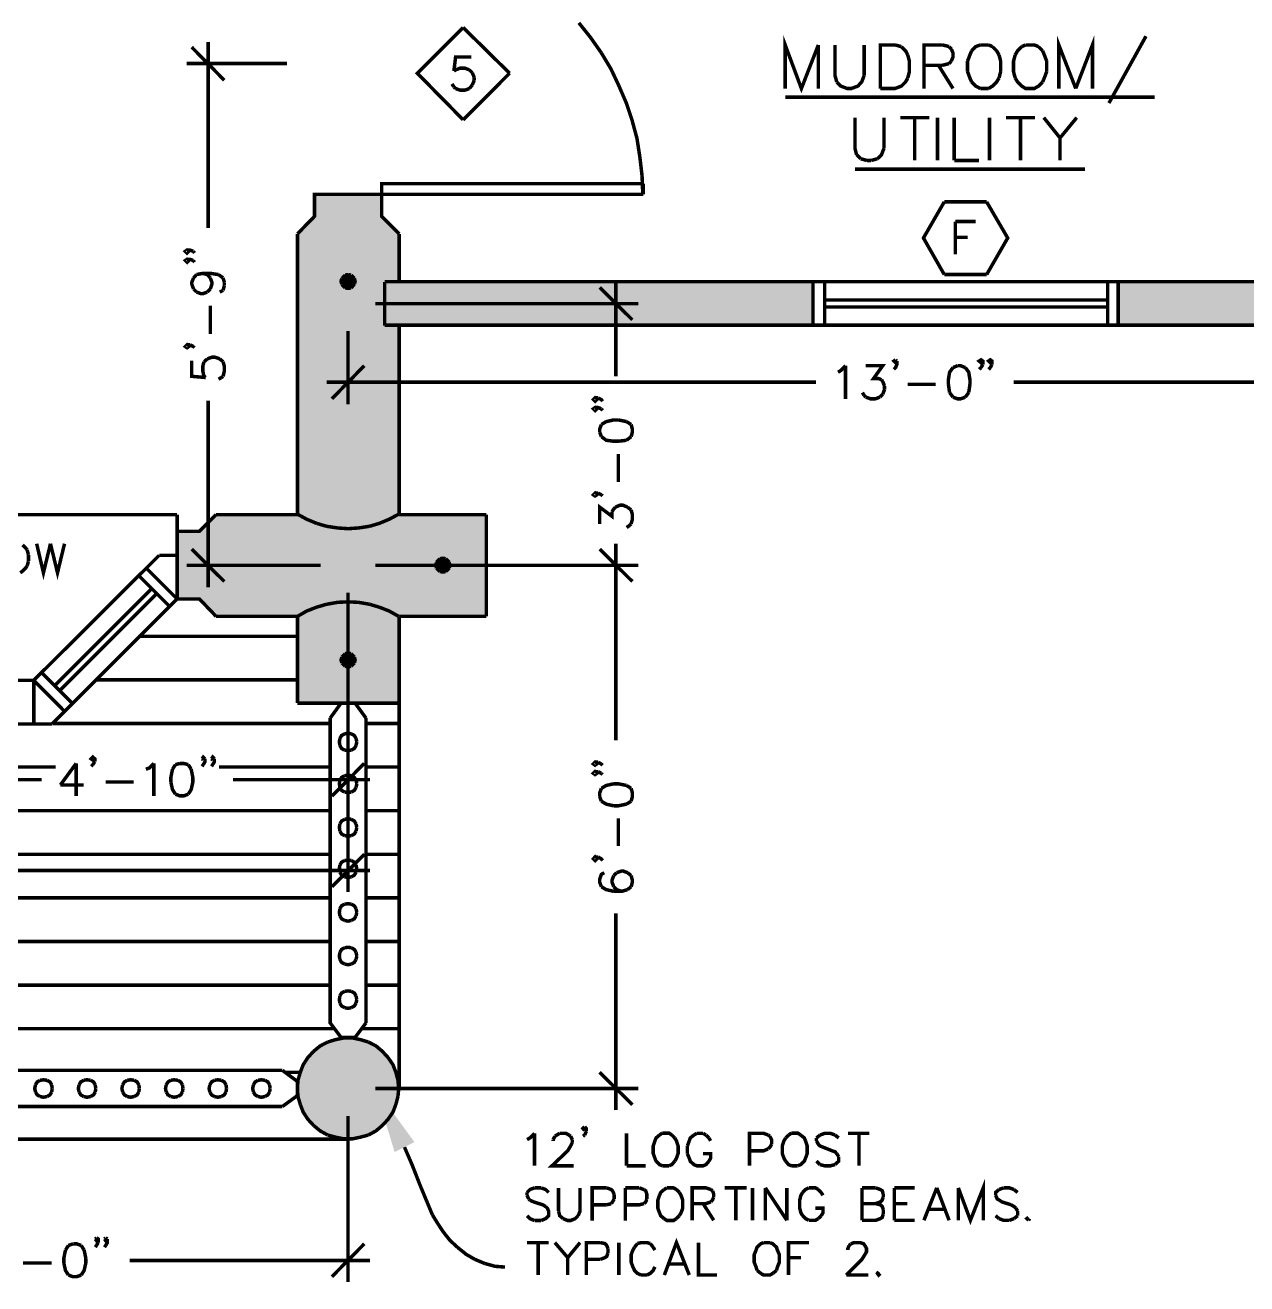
# Model space of a CAD drawing. Header units: millimetres. Extents: x 31 to 857, y 6 to 562.
# Drawn here: x 664 to 753, y 230.1 to 321.8 of the extents above; entities that cross this region are included whole.
import ezdxf

# ---------------------------------------------------------------- set-up
doc = ezdxf.new("R2010")
doc.units = ezdxf.units.MM
doc.layers.add('H', color=7, linetype='Continuous')
doc.layers.add('P', color=7, linetype='Continuous')

msp = doc.modelspace()

# ---------------------------------------------------------------- hatches: boundary and pattern name
at = {"layer": 'H', "linetype": 'Continuous'}
for points in [[(685.077, 307.852), (685.077, 309.457), (689.998, 307.852), (685.077, 307.852)], [(689.998, 307.852), (685.077, 309.457), (689.998, 309.457), (689.998, 307.852)], [(683.86, 306.582), (685.077, 307.852), (691.268, 306.582), (683.86, 306.582)], [(691.268, 306.582), (685.077, 307.852), (689.998, 307.852), (691.268, 306.582)], [(683.86, 303.107), (683.86, 306.582), (691.268, 303.107), (683.86, 303.107)], [(691.268, 303.107), (683.86, 306.582), (691.268, 306.582), (691.268, 303.107)], [(687.105, 302.807), (687.07, 302.895), (687.105, 303.407), (687.105, 302.807)], [(687.07, 302.895), (687.07, 303.283), (687.105, 303.407), (687.07, 302.895)], [(687.158, 302.719), (687.105, 302.807), (687.158, 303.442), (687.158, 302.719)], [(687.105, 302.807), (687.105, 303.407), (687.158, 303.442), (687.105, 302.807)], [(687.246, 302.648), (687.158, 302.719), (687.246, 303.53), (687.246, 302.648)], [(687.158, 302.719), (687.158, 303.442), (687.246, 303.53), (687.158, 302.719)], [(687.317, 302.595), (687.246, 302.648), (687.317, 303.565), (687.317, 302.595)], [(687.246, 302.648), (687.246, 303.53), (687.317, 303.565), (687.246, 302.648)], [(687.458, 302.56), (687.317, 302.595), (687.458, 303.618), (687.458, 302.56)], [(687.317, 302.595), (687.317, 303.565), (687.458, 303.618), (687.317, 302.595)], [(687.458, 302.56), (687.529, 303.618), (687.529, 302.56), (687.458, 302.56)], [(687.458, 302.56), (687.458, 303.618), (687.529, 303.618), (687.458, 302.56)], [(687.529, 302.56), (687.617, 303.618), (687.617, 302.56), (687.529, 302.56)], [(687.529, 302.56), (687.529, 303.618), (687.617, 303.618), (687.529, 302.56)], [(687.617, 302.56), (687.617, 303.618), (687.74, 303.565), (687.617, 302.56)], [(687.617, 302.56), (687.74, 303.565), (687.74, 302.595), (687.617, 302.56)], [(687.74, 302.595), (687.74, 303.565), (687.828, 303.53), (687.74, 302.595)], [(687.74, 302.595), (687.828, 303.53), (687.828, 302.648), (687.74, 302.595)], [(687.828, 302.648), (687.828, 303.53), (687.881, 303.495), (687.828, 302.648)], [(687.828, 302.648), (687.881, 303.495), (687.881, 302.683), (687.828, 302.648)], [(687.881, 302.683), (687.881, 303.495), (687.952, 303.407), (687.881, 302.683)], [(687.881, 302.683), (687.952, 303.407), (687.952, 302.772), (687.881, 302.683)], [(687.952, 302.772), (687.952, 303.407), (688.005, 303.318), (687.952, 302.772)], [(683.86, 299.932), (683.86, 303.107), (690.21, 299.932), (683.86, 299.932)], [(690.21, 299.932), (683.86, 303.107), (690.21, 303.107), (690.21, 299.932)], [(687.07, 302.895), (687.035, 302.983), (687.07, 303.283), (687.07, 302.895)], [(687.035, 302.983), (687.035, 303.195), (687.07, 303.283), (687.035, 302.983)], [(687.952, 302.772), (688.005, 303.318), (688.005, 302.86), (687.952, 302.772)], [(688.005, 302.86), (688.005, 303.318), (688.04, 303.23), (688.005, 302.86)], [(688.005, 302.86), (688.04, 303.23), (688.04, 302.93), (688.005, 302.86)], [(688.04, 302.93), (688.04, 303.23), (688.093, 303.142), (688.04, 302.93)], [(688.04, 302.93), (688.093, 303.142), (688.093, 303.018), (688.04, 302.93)], [(690.21, 299.932), (690.21, 303.107), (721.395, 299.932), (690.21, 299.932)], [(721.395, 299.932), (690.21, 303.107), (721.395, 303.107), (721.395, 299.932)], [(743.62, 299.932), (743.62, 303.107), (766.904, 299.932), (743.62, 299.932)], [(766.904, 299.932), (743.62, 303.107), (766.904, 303.107), (766.904, 299.932)], [(683.86, 286.138), (683.86, 299.932), (691.268, 286.138), (683.86, 286.138)], [(691.268, 286.138), (683.86, 299.932), (691.268, 299.932), (691.268, 286.138)], [(676.698, 284.903), (677.933, 286.138), (697.618, 284.903), (676.698, 284.903)], [(697.618, 284.903), (677.933, 286.138), (697.618, 286.138), (697.618, 284.903)], [(684.706, 285.715), (683.86, 286.138), (690.368, 285.715), (684.706, 285.715)], [(690.368, 285.715), (683.86, 286.138), (691.268, 286.138), (690.368, 285.715)], [(685.588, 285.362), (684.706, 285.715), (689.487, 285.362), (685.588, 285.362)], [(689.487, 285.362), (684.706, 285.715), (690.368, 285.715), (689.487, 285.362)], [(686.558, 285.15), (685.588, 285.362), (688.516, 285.15), (686.558, 285.15)], [(688.516, 285.15), (685.588, 285.362), (689.487, 285.362), (688.516, 285.15)], [(687.529, 285.08), (686.558, 285.15), (688.516, 285.15), (687.529, 285.08)], [(675.093, 280), (675.093, 284.903), (697.618, 280), (675.093, 280)], [(697.618, 280), (675.093, 284.903), (697.618, 284.903), (697.618, 280)], [(693.879, 282.54), (694.902, 282.663), (694.937, 282.54), (693.879, 282.54)], [(693.879, 282.54), (693.932, 282.663), (694.902, 282.663), (693.879, 282.54)], [(693.879, 282.452), (694.937, 282.54), (694.937, 282.452), (693.879, 282.452)], [(693.879, 282.452), (693.879, 282.54), (694.937, 282.54), (693.879, 282.452)], [(693.879, 282.363), (694.937, 282.452), (694.937, 282.363), (693.879, 282.363)], [(693.879, 282.363), (693.879, 282.452), (694.937, 282.452), (693.879, 282.363)], [(693.932, 282.24), (693.879, 282.363), (694.937, 282.363), (693.932, 282.24)], [(693.932, 282.663), (694.866, 282.751), (694.902, 282.663), (693.932, 282.663)], [(693.932, 282.663), (693.967, 282.751), (694.866, 282.751), (693.932, 282.663)], [(693.932, 282.24), (694.937, 282.363), (694.902, 282.24), (693.932, 282.24)], [(693.967, 282.751), (694.778, 282.822), (694.866, 282.751), (693.967, 282.751)], [(693.967, 282.751), (694.055, 282.822), (694.778, 282.822), (693.967, 282.751)], [(694.055, 282.822), (694.725, 282.875), (694.778, 282.822), (694.055, 282.822)], [(694.055, 282.822), (694.143, 282.875), (694.725, 282.875), (694.055, 282.822)], [(694.143, 282.875), (694.602, 282.963), (694.725, 282.875), (694.143, 282.875)], [(694.143, 282.875), (694.231, 282.963), (694.602, 282.963), (694.143, 282.875)], [(693.967, 282.152), (693.932, 282.24), (694.902, 282.24), (693.967, 282.152)], [(693.967, 282.152), (694.902, 282.24), (694.866, 282.152), (693.967, 282.152)], [(694.02, 282.116), (693.967, 282.152), (694.866, 282.152), (694.02, 282.116)], [(694.02, 282.116), (694.866, 282.152), (694.813, 282.116), (694.02, 282.116)], [(694.09, 282.028), (694.02, 282.116), (694.813, 282.116), (694.09, 282.028)], [(694.09, 282.028), (694.813, 282.116), (694.725, 282.028), (694.09, 282.028)], [(694.178, 281.975), (694.09, 282.028), (694.725, 282.028), (694.178, 281.975)], [(694.178, 281.975), (694.725, 282.028), (694.655, 281.975), (694.178, 281.975)], [(694.267, 281.94), (694.178, 281.975), (694.655, 281.975), (694.267, 281.94)], [(694.267, 281.94), (694.655, 281.975), (694.567, 281.94), (694.267, 281.94)], [(677.933, 278.73), (676.698, 280), (697.618, 278.73), (677.933, 278.73)], [(697.618, 278.73), (676.698, 280), (697.618, 280), (697.618, 278.73)], [(684.706, 279.188), (685.588, 279.523), (690.368, 279.188), (684.706, 279.188)], [(685.588, 279.523), (686.558, 279.735), (689.487, 279.523), (685.588, 279.523)], [(690.368, 279.188), (685.588, 279.523), (689.487, 279.523), (690.368, 279.188)], [(686.558, 279.735), (687.529, 279.823), (688.516, 279.735), (686.558, 279.735)], [(689.487, 279.523), (686.558, 279.735), (688.516, 279.735), (689.487, 279.523)], [(683.86, 278.73), (684.706, 279.188), (691.268, 278.73), (683.86, 278.73)], [(683.86, 272.415), (683.86, 278.73), (691.268, 272.415), (683.86, 272.415)], [(691.268, 272.415), (683.86, 278.73), (691.268, 278.73), (691.268, 272.415)], [(691.268, 278.73), (684.706, 279.188), (690.368, 279.188), (691.268, 278.73)], [(687.158, 275.202), (687.105, 275.29), (687.158, 275.925), (687.158, 275.202)], [(687.105, 275.29), (687.105, 275.837), (687.158, 275.925), (687.105, 275.29)], [(687.246, 275.131), (687.158, 275.202), (687.246, 276.013), (687.246, 275.131)], [(687.158, 275.202), (687.158, 275.925), (687.246, 276.013), (687.158, 275.202)], [(687.317, 275.078), (687.246, 275.131), (687.317, 276.049), (687.317, 275.078)], [(687.246, 275.131), (687.246, 276.013), (687.317, 276.049), (687.246, 275.131)], [(687.458, 275.043), (687.317, 275.078), (687.458, 276.102), (687.458, 275.043)], [(687.317, 275.078), (687.317, 276.049), (687.458, 276.102), (687.317, 275.078)], [(687.458, 275.043), (687.529, 276.102), (687.529, 275.043), (687.458, 275.043)], [(687.458, 275.043), (687.458, 276.102), (687.529, 276.102), (687.458, 275.043)], [(687.529, 275.043), (687.617, 276.102), (687.617, 275.043), (687.529, 275.043)], [(687.529, 275.043), (687.529, 276.102), (687.617, 276.102), (687.529, 275.043)], [(687.617, 275.043), (687.617, 276.102), (687.74, 276.049), (687.617, 275.043)], [(687.617, 275.043), (687.74, 276.049), (687.74, 275.078), (687.617, 275.043)], [(687.74, 275.078), (687.74, 276.049), (687.828, 276.013), (687.74, 275.078)], [(687.74, 275.078), (687.828, 276.013), (687.828, 275.131), (687.74, 275.078)], [(687.828, 275.131), (687.828, 276.013), (687.881, 275.978), (687.828, 275.131)], [(687.828, 275.131), (687.881, 275.978), (687.881, 275.167), (687.828, 275.131)], [(687.881, 275.167), (687.881, 275.978), (687.952, 275.89), (687.881, 275.167)], [(687.881, 275.167), (687.952, 275.89), (687.952, 275.255), (687.881, 275.167)], [(687.952, 275.255), (687.952, 275.89), (688.005, 275.802), (687.952, 275.255)], [(687.07, 275.378), (687.035, 275.467), (687.07, 275.766), (687.07, 275.378)], [(687.035, 275.467), (687.035, 275.678), (687.07, 275.766), (687.035, 275.467)], [(687.105, 275.29), (687.07, 275.378), (687.105, 275.837), (687.105, 275.29)], [(687.07, 275.378), (687.07, 275.766), (687.105, 275.837), (687.07, 275.378)], [(687.952, 275.255), (688.005, 275.802), (688.005, 275.343), (687.952, 275.255)], [(688.005, 275.343), (688.005, 275.802), (688.04, 275.713), (688.005, 275.343)], [(688.005, 275.343), (688.04, 275.713), (688.04, 275.414), (688.005, 275.343)], [(688.04, 275.414), (688.04, 275.713), (688.093, 275.625), (688.04, 275.414)], [(688.04, 275.414), (688.093, 275.625), (688.093, 275.502), (688.04, 275.414)], [(685.465, 247.438), (686.135, 247.773), (689.61, 247.438), (685.465, 247.438)], [(686.135, 247.773), (686.823, 247.985), (688.975, 247.773), (686.135, 247.773)], [(689.61, 247.438), (686.135, 247.773), (688.975, 247.773), (689.61, 247.438)], [(686.823, 247.985), (687.37, 248.038), (688.252, 247.985), (686.823, 247.985)], [(688.975, 247.773), (686.823, 247.985), (688.252, 247.985), (688.975, 247.773)], [(687.37, 248.038), (687.529, 248.073), (687.705, 248.038), (687.37, 248.038)], [(688.252, 247.985), (687.37, 248.038), (687.705, 248.038), (688.252, 247.985)], [(684.442, 246.415), (684.918, 246.98), (690.633, 246.415), (684.442, 246.415)], [(684.918, 246.98), (685.465, 247.438), (690.157, 246.98), (684.918, 246.98)], [(690.633, 246.415), (684.918, 246.98), (690.157, 246.98), (690.633, 246.415)], [(690.157, 246.98), (685.465, 247.438), (689.61, 247.438), (690.157, 246.98)], [(683.895, 245.075), (684.107, 245.78), (691.18, 245.075), (683.895, 245.075)], [(684.107, 245.78), (684.442, 246.415), (690.968, 245.78), (684.107, 245.78)], [(691.18, 245.075), (684.107, 245.78), (690.968, 245.78), (691.18, 245.075)], [(690.968, 245.78), (684.442, 246.415), (690.633, 246.415), (690.968, 245.78)], [(683.86, 244.352), (683.895, 245.075), (691.268, 244.352), (683.86, 244.352)], [(691.268, 244.352), (683.895, 245.075), (691.18, 245.075), (691.268, 244.352)], [(683.895, 243.664), (683.86, 244.352), (691.18, 243.664), (683.895, 243.664)], [(691.18, 243.664), (683.86, 244.352), (691.268, 244.352), (691.18, 243.664)], [(690.915, 239.73), (689.522, 244.352), (692.362, 240.453), (690.915, 239.73)], [(684.071, 242.993), (683.895, 243.664), (691.003, 242.993), (684.071, 242.993)], [(691.003, 242.993), (683.895, 243.664), (691.18, 243.664), (691.003, 242.993)], [(684.407, 242.394), (684.071, 242.993), (690.668, 242.394), (684.407, 242.394)], [(690.668, 242.394), (684.071, 242.993), (691.003, 242.993), (690.668, 242.394)], [(684.777, 241.847), (684.407, 242.394), (690.28, 241.847), (684.777, 241.847)], [(690.28, 241.847), (684.407, 242.394), (690.668, 242.394), (690.28, 241.847)], [(685.288, 241.388), (684.777, 241.847), (689.786, 241.388), (685.288, 241.388)], [(689.786, 241.388), (684.777, 241.847), (690.28, 241.847), (689.786, 241.388)], [(685.888, 241.053), (685.288, 241.388), (689.187, 241.053), (685.888, 241.053)], [(689.187, 241.053), (685.288, 241.388), (689.786, 241.388), (689.187, 241.053)], [(686.523, 240.788), (685.888, 241.053), (688.552, 240.788), (686.523, 240.788)], [(688.552, 240.788), (685.888, 241.053), (689.187, 241.053), (688.552, 240.788)], [(687.193, 240.665), (686.523, 240.788), (687.881, 240.665), (687.193, 240.665)], [(687.881, 240.665), (686.523, 240.788), (688.552, 240.788), (687.881, 240.665)]]:
    msp.add_hatch(color=256, dxfattribs=at).paths.add_polyline_path(points)

# ---------------------------------------------------------------- linework, layer by layer
at = {"layer": 'P', "const_width": 0.254}
for points in [[(695.907, 321.61), (692.573, 318.276), (695.907, 314.889)], [(699.294, 318.276), (695.907, 321.61)], [(705.979, 319.758), (705.185, 320.887), (704.338, 321.945)], [(719.367, 317.165), (719.367, 320.34), (720.549, 317.165), (721.783, 320.34)], [(739.299, 317.165), (739.299, 320.34), (740.533, 317.165)], [(740.533, 317.165), (741.751, 320.34), (741.751, 317.165)], [(745.649, 320.975), (742.95, 316.107)], [(678.515, 317.765), (676.134, 320.181)], [(677.333, 320.552), (677.333, 307.005)], [(707.249, 317.377), (706.667, 318.611), (705.979, 319.758)], [(721.783, 320.34), (721.783, 317.165)], [(723, 320.34), (723, 318.1), (723.124, 317.641)], [(725.117, 318.1), (725.117, 320.34)], [(726.299, 317.165), (726.299, 320.34), (727.357, 320.34)], [(727.357, 320.34), (727.833, 320.216)], [(727.833, 320.216), (728.133, 319.917), (728.292, 319.617)], [(729.474, 317.165), (729.474, 320.34), (730.832, 320.34)], [(730.832, 320.34), (731.308, 320.216)], [(731.308, 320.216), (731.467, 320.04)], [(731.467, 320.04), (731.591, 319.758), (731.591, 319.458), (731.467, 319.158)], [(732.949, 319.917), (732.825, 319.617)], [(733.584, 320.34), (733.249, 320.216), (732.949, 319.917)], [(734.183, 320.34), (733.584, 320.34), (733.584, 320.34)], [(734.466, 320.216), (734.183, 320.34)], [(734.942, 319.617), (734.766, 319.917), (734.466, 320.216)], [(736.6, 320.216), (736.3, 319.917), (736.124, 319.617)], [(736.882, 320.34), (736.6, 320.216)], [(737.817, 320.216), (737.517, 320.34), (736.882, 320.34)], [(736.882, 320.34), (736.882, 320.34)], [(738.117, 319.917), (737.817, 320.216)], [(738.24, 319.617), (738.117, 319.917)], [(683.084, 318.982), (675.763, 318.982)], [(696.507, 319.458), (695.36, 319.458), (695.237, 318.435)], [(728.292, 319.617), (728.416, 319.158), (728.416, 318.4), (728.292, 317.923)], [(730.832, 318.858), (729.474, 318.858)], [(730.532, 318.858), (731.591, 317.165)], [(731.308, 318.982), (730.832, 318.858)], [(731.467, 319.158), (731.308, 318.982)], [(732.825, 319.617), (732.649, 319.158)], [(732.649, 319.158), (732.649, 318.4)], [(735.065, 319.158), (734.942, 319.617)], [(735.065, 318.4), (735.065, 319.158)], [(736.124, 319.617), (736, 319.158), (736, 318.4), (736.124, 317.923)], [(738.417, 319.158), (738.24, 319.617)], [(738.417, 318.4), (738.417, 319.158)], [(695.237, 318.435), (695.36, 318.523)], [(695.36, 318.523), (695.695, 318.647), (696.031, 318.647), (696.366, 318.523)], [(695.907, 314.889), (699.294, 318.276)], [(696.366, 318.523), (696.577, 318.311)], [(696.577, 318.311), (696.718, 317.976)], [(696.718, 317.976), (696.718, 317.765)], [(723.124, 317.641), (723.424, 317.341), (723.882, 317.165), (724.182, 317.165), (724.658, 317.341), (724.941, 317.641), (725.117, 318.1)], [(728.292, 317.923), (728.133, 317.641), (727.833, 317.341), (727.357, 317.165), (726.299, 317.165), (726.299, 317.165)], [(732.649, 318.4), (732.825, 317.923)], [(732.825, 317.923), (732.949, 317.641)], [(734.183, 317.165), (734.466, 317.341), (734.766, 317.641), (734.942, 317.923)], [(734.942, 317.923), (735.065, 318.4)], [(736.124, 317.923), (736.3, 317.641), (736.6, 317.341), (736.882, 317.165), (737.517, 317.165), (737.817, 317.341), (738.117, 317.641)], [(738.117, 317.641), (738.24, 317.923)], [(738.24, 317.923), (738.417, 318.4)], [(695.237, 317.288), (695.096, 317.5)], [(695.36, 317.165), (695.237, 317.288)], [(696.366, 317.165), (696.031, 317.041), (695.695, 317.041), (695.36, 317.165)], [(696.577, 317.429), (696.366, 317.165)], [(696.718, 317.765), (696.577, 317.429)], [(708.995, 309.457), (708.942, 310.815), (708.783, 312.173), (708.572, 313.531), (708.219, 314.837), (707.796, 316.107), (707.249, 317.377)], [(732.949, 317.641), (733.249, 317.341), (733.584, 317.165)], [(733.584, 317.165), (734.183, 317.165)], [(719.367, 316.53), (746.284, 316.53)], [(695.907, 314.889), (695.907, 314.889)], [(724.447, 315.048), (724.447, 312.808), (724.57, 312.349)], [(726.563, 312.808), (726.563, 315.048)], [(727.745, 315.048), (729.862, 315.048)], [(728.804, 315.048), (728.804, 311.926)], [(730.462, 311.926), (730.462, 315.048)], [(731.679, 315.048), (731.679, 311.926)], [(734.254, 311.926), (734.254, 315.048)], [(735.453, 315.048), (737.57, 315.048)], [(736.512, 315.048), (736.512, 311.926)], [(738.205, 315.048), (739.387, 313.567), (740.604, 315.048)], [(739.387, 313.567), (739.387, 311.926)], [(726.087, 312.05), (726.387, 312.349), (726.563, 312.808)], [(724.57, 312.349), (724.87, 312.05)], [(724.87, 312.05), (725.329, 311.926)], [(725.329, 311.926), (725.629, 311.926)], [(725.629, 311.926), (726.087, 312.05)], [(731.679, 311.926), (733.496, 311.926)], [(724.447, 311.291), (741.204, 311.291)], [(709.03, 310.233), (689.98, 310.233), (689.98, 309.457), (689.98, 309.457)], [(709.03, 309.457), (709.03, 310.233)], [(691.25, 306.582), (689.98, 307.852), (689.98, 309.457), (685.077, 309.457), (685.077, 307.852), (683.842, 306.582)], [(689.98, 309.457), (709.03, 309.457)], [(730.956, 303.618), (729.439, 306.282), (730.956, 308.91)], [(730.956, 308.91), (734.042, 308.91)], [(730.956, 308.91), (730.956, 308.91)], [(734.042, 308.91), (735.577, 306.282), (734.042, 303.618)], [(731.767, 305.1), (731.767, 307.481)], [(731.767, 307.481), (733.249, 307.481)], [(683.842, 286.138), (683.842, 306.582)], [(691.25, 303.071), (691.25, 306.582)], [(731.767, 306.335), (732.649, 306.335)], [(675.799, 305.4), (675.922, 305.312), (675.799, 305.188), (675.675, 305.312), (675.799, 305.4)], [(675.799, 305.4), (676.01, 305.4), (676.257, 305.312)], [(676.257, 305.312), (676.346, 305.188)], [(675.799, 304.729), (675.922, 304.641), (675.799, 304.518), (675.675, 304.641), (675.799, 304.729)], [(675.799, 304.729), (676.01, 304.729), (676.257, 304.641)], [(676.257, 304.641), (676.346, 304.518)], [(676.275, 302.56), (676.134, 302.948), (676.134, 303.036), (676.275, 303.371)], [(676.275, 303.371), (676.487, 303.618)], [(676.487, 303.618), (676.945, 303.706), (677.492, 303.706), (678.092, 303.618)], [(676.945, 303.706), (677.28, 303.618)], [(677.28, 303.618), (677.492, 303.371)], [(677.492, 303.371), (677.616, 303.036), (677.616, 302.948), (677.492, 302.56)], [(678.092, 303.618), (678.427, 303.371)], [(678.427, 303.371), (678.515, 303.036)], [(687.07, 303.336), (687.017, 303.124), (687.07, 302.913)], [(687.317, 303.583), (687.193, 303.459), (687.07, 303.336)], [(687.529, 303.618), (687.317, 303.583)], [(687.74, 303.583), (687.529, 303.618), (687.529, 303.618)], [(687.987, 303.336), (687.864, 303.459), (687.74, 303.583)], [(687.987, 302.913), (688.04, 303.124), (687.987, 303.336)], [(734.042, 303.618), (730.956, 303.618)], [(676.487, 302.348), (676.275, 302.56)], [(677.28, 302.348), (676.945, 302.225), (676.822, 302.225), (676.487, 302.348)], [(677.492, 302.56), (677.28, 302.348)], [(678.427, 302.472), (678.18, 302.348)], [(678.515, 302.824), (678.427, 302.472)], [(678.515, 303.036), (678.515, 302.824)], [(687.07, 302.913), (687.193, 302.772), (687.317, 302.648)], [(687.317, 302.648), (687.529, 302.613), (687.74, 302.648)], [(687.74, 302.648), (687.864, 302.772), (687.987, 302.913)], [(690.192, 303.107), (766.904, 303.107)], [(690.192, 299.896), (690.192, 303.071)], [(708.237, 300.32), (705.855, 302.683)], [(707.037, 303.124), (707.037, 296.21)], [(721.395, 303.107), (743.62, 303.107)], [(743.62, 299.932), (721.395, 299.932), (721.395, 303.107)], [(721.395, 303.107), (721.395, 303.107)], [(722.242, 303.107), (722.242, 299.932)], [(742.862, 303.107), (742.862, 299.932)], [(743.62, 303.107), (743.62, 299.932)], [(689.522, 301.502), (708.66, 301.502)], [(722.242, 301.766), (742.862, 301.766)], [(677.492, 299.297), (677.492, 301.343)], [(722.242, 301.255), (742.862, 301.255)], [(766.904, 299.932), (690.192, 299.932)], [(691.25, 286.138), (691.25, 299.896)], [(687.529, 299.508), (687.529, 294.181)], [(675.799, 298.503), (675.922, 298.379), (675.799, 298.291), (675.675, 298.379), (675.799, 298.503)], [(675.799, 298.503), (676.01, 298.503)], [(676.01, 298.503), (676.257, 298.379)], [(676.257, 298.379), (676.346, 298.291)], [(676.134, 297.356), (676.134, 296.21), (677.157, 296.122)], [(677.033, 296.21), (676.945, 296.598), (676.945, 296.933), (677.033, 297.268)], [(677.033, 297.268), (677.28, 297.48)], [(677.28, 297.48), (677.616, 297.603), (677.827, 297.603), (678.18, 297.48)], [(678.18, 297.48), (678.427, 297.268)], [(678.427, 297.268), (678.515, 296.933), (678.515, 296.598), (678.427, 296.21)], [(688.71, 296.986), (686.347, 294.569)], [(723.212, 296.51), (723.424, 296.633), (723.759, 296.986)], [(723.759, 296.986), (723.759, 294.569)], [(725.241, 296.986), (726.475, 296.986), (725.805, 296.051), (726.14, 296.051), (726.387, 295.963)], [(727.498, 297.321), (727.41, 297.198), (727.287, 297.321), (727.41, 297.409)], [(727.498, 297.321), (727.498, 297.057), (727.41, 296.845), (727.287, 296.721)], [(727.41, 297.409), (727.498, 297.321)], [(731.591, 296.845), (731.344, 296.51), (731.255, 295.963), (731.255, 295.628)], [(731.926, 296.986), (731.591, 296.845)], [(732.49, 296.845), (732.137, 296.986), (731.926, 296.986), (731.926, 296.986)], [(732.825, 295.628), (732.825, 295.963), (732.737, 296.51), (732.49, 296.845)], [(733.76, 297.321), (733.637, 297.198), (733.496, 297.321), (733.637, 297.409), (733.76, 297.321), (733.76, 297.057)], [(733.637, 296.845), (733.496, 296.721)], [(733.76, 297.057), (733.637, 296.845)], [(734.43, 297.321), (734.307, 297.198), (734.183, 297.321), (734.307, 297.409), (734.43, 297.321), (734.43, 297.057)], [(734.307, 296.845), (734.183, 296.721)], [(734.43, 297.057), (734.307, 296.845)], [(677.157, 296.122), (677.033, 296.21)], [(678.303, 296.122), (678.092, 295.998)], [(678.427, 296.21), (678.303, 296.122)], [(726.387, 295.963), (726.475, 295.839)], [(685.959, 295.787), (721.607, 295.787)], [(725.117, 294.816), (724.994, 295.028)], [(726.475, 295.839), (726.599, 295.504)], [(726.599, 295.24), (726.475, 294.905)], [(726.599, 295.504), (726.599, 295.24)], [(728.292, 295.628), (730.321, 295.628)], [(731.255, 295.628), (731.344, 295.028)], [(731.344, 295.028), (731.591, 294.693)], [(732.49, 294.693), (732.737, 295.028)], [(732.737, 295.028), (732.825, 295.628)], [(771.684, 295.787), (736, 295.787)], [(677.333, 280.846), (677.333, 294.428)], [(705.52, 294.64), (705.644, 294.517), (705.52, 294.393), (705.397, 294.517), (705.52, 294.64)], [(705.52, 294.64), (705.732, 294.64)], [(705.732, 294.64), (705.979, 294.517), (706.067, 294.393)], [(725.241, 294.693), (725.117, 294.816)], [(726.264, 294.693), (725.928, 294.569), (725.593, 294.569), (725.241, 294.693)], [(726.475, 294.905), (726.264, 294.693)], [(731.591, 294.693), (731.926, 294.569), (732.137, 294.569), (732.49, 294.693)], [(705.52, 293.934), (705.644, 293.846), (705.52, 293.723), (705.397, 293.846), (705.52, 293.934)], [(705.52, 293.934), (705.732, 293.934), (705.979, 293.846)], [(705.979, 293.846), (706.067, 293.723)], [(705.979, 292.7), (705.855, 292.365), (705.855, 292.153), (705.855, 292.153)], [(707.214, 293.035), (706.878, 293.035), (706.332, 292.911), (705.979, 292.7)], [(707.813, 292.911), (707.214, 293.035)], [(708.148, 292.7), (707.813, 292.911)], [(708.148, 291.818), (708.237, 292.153), (708.237, 292.365), (708.148, 292.7)], [(705.855, 292.153), (705.979, 291.818)], [(705.979, 291.818), (706.332, 291.553), (706.878, 291.483), (707.214, 291.483)], [(707.214, 291.483), (707.813, 291.553)], [(707.813, 291.553), (708.148, 291.818)], [(707.214, 288.519), (707.214, 290.548)], [(705.52, 287.708), (705.644, 287.584), (705.52, 287.496), (705.397, 287.584), (705.52, 287.708)], [(705.52, 287.708), (705.732, 287.708)], [(705.732, 287.708), (705.979, 287.584)], [(705.855, 285.468), (705.855, 286.685), (706.755, 286.015), (706.755, 286.35)], [(705.979, 287.584), (706.067, 287.496)], [(707.002, 286.685), (707.337, 286.826), (707.549, 286.826), (707.884, 286.685)], [(675.076, 286.138), (638.598, 286.138), (638.598, 283.175)], [(677.915, 286.138), (676.698, 284.921), (675.076, 284.921), (675.076, 280)], [(675.076, 283.175), (675.076, 286.138)], [(677.915, 286.138), (683.842, 286.138)], [(683.842, 286.173), (684.512, 285.803), (685.236, 285.503)], [(689.098, 285.291), (689.804, 285.503), (690.527, 285.803), (691.215, 286.173)], [(691.25, 286.138), (697.6, 286.138)], [(697.6, 278.73), (697.6, 286.138)], [(706.755, 286.35), (706.878, 286.561)], [(706.878, 286.561), (707.002, 286.685)], [(707.884, 286.685), (708.148, 286.473)], [(708.148, 286.473), (708.237, 286.138), (708.237, 285.803), (708.148, 285.468)], [(685.236, 285.503), (685.959, 285.291)], [(685.959, 285.291), (686.77, 285.168), (687.529, 285.115), (688.287, 285.168), (689.098, 285.291)], [(708.025, 285.344), (707.813, 285.203)], [(708.148, 285.468), (708.025, 285.344)], [(664.845, 284.021), (665.339, 281.905), (665.85, 284.021)], [(665.85, 284.021), (666.362, 281.905), (666.873, 284.021)], [(707.037, 284.021), (707.037, 269.716)], [(664.157, 283.563), (664.034, 283.722), (663.822, 283.933)], [(664.245, 283.21), (664.157, 283.563)], [(664.245, 282.751), (664.245, 283.21)], [(673.77, 283.175), (664.633, 274.073), (666.909, 271.78)], [(675.076, 280), (675.076, 283.175), (673.77, 283.175)], [(676.134, 283.633), (678.515, 281.27)], [(705.855, 283.633), (708.237, 281.27)], [(708.237, 281.27), (705.855, 283.633)], [(707.037, 280.846), (707.037, 283.651)], [(663.646, 281.905), (663.822, 282.028), (664.034, 282.24), (664.157, 282.416)], [(664.157, 282.416), (664.245, 282.751)], [(675.076, 280), (672.835, 282.24)], [(685.535, 282.452), (675.763, 282.452)], [(689.522, 282.452), (708.66, 282.452)], [(689.522, 282.452), (708.66, 282.452)], [(693.967, 282.663), (693.914, 282.452), (693.967, 282.24)], [(694.214, 282.928), (694.09, 282.804), (693.967, 282.663)], [(693.967, 282.24), (694.09, 282.116), (694.214, 281.993)], [(694.637, 282.928), (694.425, 282.963), (694.214, 282.928)], [(694.902, 282.663), (694.761, 282.804), (694.637, 282.928)], [(694.637, 281.993), (694.761, 282.116), (694.902, 282.24)], [(694.937, 282.452), (694.902, 282.663)], [(694.902, 282.24), (694.937, 282.452), (694.937, 282.452)], [(674.529, 279.453), (672.289, 281.693)], [(694.214, 281.993), (694.425, 281.958), (694.637, 281.993)], [(673.223, 280.758), (666.15, 273.685)], [(673.594, 280.388), (666.521, 273.315)], [(687.529, 280.458), (687.529, 258.657)], [(687.529, 280.458), (687.529, 265.271)], [(665.974, 270.898), (675.076, 280)], [(675.076, 280), (676.698, 280), (677.915, 278.73)], [(685.959, 279.612), (685.236, 279.4), (684.512, 279.118), (683.842, 278.73)], [(689.098, 279.612), (688.287, 279.753), (687.529, 279.788), (686.77, 279.753), (685.959, 279.612)], [(689.804, 279.4), (689.098, 279.612)], [(691.215, 278.73), (690.527, 279.118), (689.804, 279.4)], [(677.915, 278.73), (683.842, 278.73)], [(683.842, 272.415), (683.842, 278.73)], [(691.25, 272.415), (691.25, 278.73)], [(691.25, 278.73), (697.6, 278.73)], [(691.25, 278.73), (691.25, 244.352)], [(672.377, 277.283), (674.229, 277.283), (678.215, 277.283), (682.149, 277.283), (683.842, 277.283)], [(687.07, 275.766), (687.017, 275.555), (687.07, 275.343)], [(687.317, 276.013), (687.193, 275.89), (687.07, 275.766)], [(687.529, 276.066), (687.317, 276.013)], [(687.74, 276.013), (687.529, 276.066), (687.529, 276.066)], [(687.987, 275.766), (687.864, 275.89), (687.74, 276.013)], [(687.987, 275.343), (688.04, 275.555), (687.987, 275.766)], [(687.07, 275.343), (687.193, 275.22), (687.317, 275.096)], [(687.317, 275.096), (687.529, 275.043), (687.74, 275.096)], [(687.74, 275.096), (687.864, 275.22), (687.987, 275.343)], [(664.633, 274.073), (649.005, 274.073)], [(664.633, 270.898), (664.633, 274.073)], [(667.456, 272.38), (665.215, 274.62)], [(669.202, 274.108), (670.26, 274.108), (674.229, 274.108), (678.215, 274.108)], [(678.215, 274.108), (682.149, 274.108)], [(682.149, 274.108), (683.842, 274.108)], [(683.842, 272.415), (691.25, 272.415)], [(686.223, 271.321), (687.017, 272.415)], [(687.017, 272.415), (688.04, 272.415)], [(688.04, 272.415), (688.834, 271.321)], [(687.017, 248.073), (686.223, 249.132), (686.223, 271.321)], [(688.834, 271.321), (688.834, 249.132), (688.834, 249.132)], [(647.7, 270.898), (665.974, 270.898)], [(666.027, 270.933), (666.274, 270.933)], [(666.274, 270.933), (670.26, 270.933), (674.229, 270.933), (678.215, 270.933), (682.149, 270.933), (683.842, 270.933)], [(683.842, 270.933), (686.135, 270.933), (686.223, 270.933)], [(687.776, 270.175), (687.529, 270.228), (687.264, 270.175)], [(688.834, 270.933), (690.104, 270.933), (691.25, 270.933)], [(686.929, 269.84), (686.894, 269.593), (686.929, 269.328)], [(687.264, 270.175), (687.052, 270.051), (686.929, 269.84)], [(686.929, 269.328), (687.052, 269.117), (687.264, 268.993)], [(688.111, 269.84), (687.987, 270.051), (687.776, 270.175)], [(687.776, 268.993), (687.987, 269.117), (688.111, 269.328)], [(688.164, 269.593), (688.111, 269.84)], [(688.111, 269.328), (688.164, 269.593)], [(688.164, 269.593), (688.164, 269.593)], [(669.078, 268.358), (668.937, 268.27), (668.814, 268.358), (668.937, 268.482), (669.078, 268.358), (669.078, 268.146)], [(676.892, 268.358), (676.981, 268.482), (677.104, 268.358)], [(677.58, 268.358), (677.668, 268.482), (677.792, 268.358)], [(687.264, 268.993), (687.529, 268.958), (687.776, 268.993)], [(662.305, 267.758), (666.238, 267.758)], [(667.72, 268.023), (666.574, 266.453)], [(667.72, 268.023), (667.72, 265.642)], [(668.937, 267.935), (668.814, 267.811)], [(669.078, 268.146), (668.937, 267.935)], [(672.8, 267.6), (673.047, 267.688), (673.382, 268.023)], [(673.382, 268.023), (673.382, 265.642)], [(674.74, 267.6), (674.617, 267), (674.617, 266.665)], [(674.952, 267.935), (674.74, 267.6)], [(675.287, 268.023), (674.952, 267.935)], [(675.887, 267.935), (675.552, 268.023), (675.287, 268.023), (675.287, 268.023)], [(676.099, 267.6), (675.887, 267.935)], [(676.222, 267), (676.099, 267.6)], [(676.981, 268.27), (676.892, 268.358)], [(676.981, 267.935), (676.892, 267.811)], [(677.104, 268.358), (676.981, 268.27)], [(677.104, 268.358), (677.104, 268.146), (676.981, 267.935)], [(677.668, 268.27), (677.58, 268.358)], [(677.668, 267.935), (677.58, 267.811)], [(677.792, 268.358), (677.668, 268.27)], [(677.792, 268.358), (677.792, 268.146), (677.668, 267.935)], [(678.127, 267.758), (678.215, 267.758), (682.149, 267.758), (683.842, 267.758)], [(683.842, 267.758), (686.135, 267.758)], [(686.135, 267.758), (686.223, 267.758)], [(686.347, 265.642), (688.71, 268.023)], [(688.834, 267.758), (690.104, 267.758)], [(690.104, 267.758), (691.25, 267.758)], [(705.52, 268.111), (705.644, 267.988), (705.52, 267.899), (705.397, 267.988), (705.52, 268.111)], [(705.52, 268.111), (705.732, 268.111)], [(705.732, 268.111), (705.979, 267.988)], [(705.979, 267.988), (706.067, 267.899)], [(655.232, 266.841), (665.215, 266.841)], [(669.872, 266.665), (671.901, 266.665)], [(674.617, 266.665), (674.74, 266.118), (674.952, 265.783)], [(675.887, 265.783), (676.099, 266.118), (676.222, 266.665), (676.222, 267)], [(689.134, 266.841), (679.15, 266.841)], [(686.929, 266.788), (686.894, 266.541), (686.929, 266.277)], [(687.264, 267.123), (687.052, 267), (686.929, 266.788)], [(687.776, 267.123), (687.529, 267.176), (687.264, 267.123)], [(688.111, 266.788), (687.987, 267), (687.776, 267.123)], [(688.164, 266.541), (688.111, 266.788)], [(705.52, 267.423), (705.644, 267.3), (705.52, 267.212), (705.397, 267.3), (705.52, 267.423)], [(705.52, 267.423), (705.732, 267.423)], [(705.732, 267.423), (705.979, 267.3)], [(705.979, 267.3), (706.067, 267.212)], [(666.574, 266.453), (668.267, 266.453)], [(674.952, 265.783), (675.287, 265.659), (675.552, 265.659), (675.887, 265.783)], [(686.929, 266.277), (687.052, 266.065), (687.264, 265.942)], [(687.264, 265.942), (687.529, 265.906), (687.776, 265.942)], [(687.776, 265.942), (687.987, 266.065), (688.111, 266.277)], [(688.111, 266.277), (688.164, 266.541)], [(688.164, 266.541), (688.164, 266.541)], [(705.979, 266.206), (705.855, 265.871), (705.855, 265.606), (705.855, 265.606)], [(706.878, 266.541), (706.332, 266.418), (705.979, 266.206)], [(707.813, 266.418), (707.214, 266.541), (706.878, 266.541)], [(708.148, 266.206), (707.813, 266.418)], [(708.148, 265.271), (708.237, 265.606), (708.237, 265.871), (708.148, 266.206)], [(705.855, 265.606), (705.979, 265.271)], [(705.979, 265.271), (706.332, 265.06), (706.878, 264.936)], [(706.878, 264.936), (707.214, 264.936), (707.813, 265.06)], [(707.813, 265.06), (708.148, 265.271)], [(602.315, 264.583), (602.774, 264.583), (606.76, 264.583), (610.729, 264.583), (614.662, 264.583), (618.649, 264.583), (622.635, 264.583), (626.604, 264.583), (630.537, 264.583), (634.524, 264.583), (638.51, 264.583), (642.479, 264.583), (646.412, 264.583), (650.399, 264.583), (654.385, 264.583), (658.354, 264.583), (662.287, 264.583), (666.274, 264.583), (670.26, 264.583), (674.229, 264.583), (678.215, 264.583), (682.149, 264.583), (683.842, 264.583)], [(683.842, 264.583), (686.135, 264.583)], [(686.135, 264.583), (686.223, 264.583)], [(687.264, 263.948), (687.052, 263.825), (686.929, 263.613)], [(687.776, 263.948), (687.529, 264.001), (687.264, 263.948)], [(688.111, 263.613), (687.987, 263.825), (687.776, 263.948)], [(688.834, 264.583), (690.104, 264.583), (691.25, 264.583)], [(707.214, 262.008), (707.214, 264.037)], [(686.929, 263.613), (686.894, 263.366), (686.929, 263.102)], [(686.929, 263.102), (687.052, 262.89), (687.264, 262.767)], [(687.776, 262.767), (687.987, 262.89), (688.111, 263.102)], [(688.164, 263.366), (688.111, 263.613)], [(688.111, 263.102), (688.164, 263.366)], [(688.164, 263.366), (688.164, 263.366)], [(687.264, 262.767), (687.529, 262.731), (687.776, 262.767)], [(654.385, 261.408), (658.354, 261.408), (662.287, 261.408), (666.274, 261.408), (670.26, 261.408), (674.229, 261.408), (678.215, 261.408)], [(678.215, 261.408), (682.149, 261.408), (683.842, 261.408)], [(683.842, 261.408), (686.135, 261.408)], [(686.135, 261.408), (686.223, 261.408)], [(686.347, 259.045), (688.71, 261.408)], [(688.834, 261.408), (690.104, 261.408), (691.25, 261.408)], [(705.52, 261.214), (705.644, 261.073), (705.52, 260.95), (705.397, 261.073), (705.52, 261.214)], [(705.52, 261.214), (705.732, 261.214)], [(705.732, 261.214), (705.979, 261.073), (706.067, 260.95)], [(689.134, 260.227), (649.94, 260.227)], [(686.929, 260.615), (686.894, 260.35), (686.929, 260.103)], [(687.264, 260.95), (687.052, 260.826), (686.929, 260.615)], [(687.776, 260.95), (687.529, 260.985), (687.264, 260.95)], [(688.111, 260.615), (687.987, 260.826), (687.776, 260.95)], [(688.164, 260.35), (688.111, 260.615)], [(688.111, 260.103), (688.164, 260.35)], [(688.164, 260.35), (688.164, 260.35)], [(707.884, 260.068), (707.549, 260.191), (707.461, 260.191), (707.09, 260.068)], [(686.929, 260.103), (687.052, 259.891), (687.264, 259.768)], [(687.264, 259.768), (687.529, 259.715), (687.776, 259.768)], [(687.776, 259.768), (687.987, 259.891), (688.111, 260.103)], [(706.191, 260.068), (705.979, 259.944), (705.855, 259.592), (705.855, 259.38), (705.979, 259.045)], [(706.878, 259.856), (706.755, 259.521), (706.755, 259.38), (706.878, 259.045)], [(707.09, 260.068), (706.878, 259.856)], [(708.148, 259.856), (707.884, 260.068)], [(708.148, 259.045), (708.237, 259.38), (708.237, 259.521), (708.148, 259.856)], [(705.979, 259.045), (706.332, 258.833), (706.878, 258.71)], [(706.878, 259.045), (707.09, 258.833)], [(706.878, 258.71), (707.461, 258.71), (707.884, 258.833)], [(707.09, 258.833), (707.461, 258.71)], [(707.884, 258.833), (708.148, 259.045)], [(662.287, 258.233), (666.274, 258.233)], [(666.274, 258.233), (670.26, 258.233), (674.229, 258.233), (678.215, 258.233)], [(678.215, 258.233), (682.149, 258.233)], [(682.149, 258.233), (686.135, 258.233)], [(686.135, 258.233), (686.206, 258.233)], [(686.929, 257.44), (686.894, 257.175), (686.929, 256.928)], [(687.264, 257.775), (687.052, 257.651), (686.929, 257.44)], [(687.776, 257.775), (687.529, 257.81), (687.264, 257.775)], [(688.111, 257.44), (687.987, 257.651), (687.776, 257.775)], [(688.164, 257.175), (688.111, 257.44)], [(688.834, 258.233), (690.104, 258.233), (691.25, 258.233)], [(686.929, 256.928), (687.052, 256.716), (687.264, 256.593)], [(687.264, 256.593), (687.529, 256.54), (687.776, 256.593)], [(687.776, 256.593), (687.987, 256.716), (688.111, 256.928)], [(688.111, 256.928), (688.164, 257.175)], [(688.164, 257.175), (688.164, 257.175)], [(707.037, 242.799), (707.037, 257.104)], [(614.68, 255.058), (618.649, 255.058), (622.635, 255.058), (626.604, 255.058), (630.555, 255.058), (634.524, 255.058), (638.51, 255.058), (642.479, 255.058), (646.43, 255.058), (650.399, 255.058), (654.385, 255.058), (658.354, 255.058), (662.305, 255.058), (666.274, 255.058), (670.26, 255.058), (674.229, 255.058), (678.215, 255.058), (682.149, 255.058), (686.135, 255.058)], [(686.135, 255.058), (686.223, 255.058)], [(688.834, 255.058), (690.104, 255.058)], [(690.104, 255.058), (691.25, 255.058)], [(686.929, 254.265), (686.894, 254), (686.929, 253.753)], [(687.264, 254.6), (687.052, 254.476), (686.929, 254.265)], [(686.929, 253.753), (687.052, 253.541), (687.264, 253.418)], [(687.776, 254.6), (687.529, 254.635), (687.264, 254.6)], [(688.111, 254.265), (687.987, 254.476), (687.776, 254.6)], [(687.776, 253.418), (687.987, 253.541), (688.111, 253.753)], [(688.164, 254), (688.111, 254.265)], [(688.111, 253.753), (688.164, 254)], [(688.164, 254), (688.164, 254)], [(687.264, 253.418), (687.529, 253.365), (687.776, 253.418)], [(654.385, 251.883), (658.354, 251.883), (662.305, 251.883), (666.274, 251.883)], [(666.274, 251.883), (670.26, 251.883)], [(670.26, 251.883), (674.229, 251.883), (678.215, 251.883), (682.149, 251.883)], [(682.149, 251.883), (686.135, 251.883)], [(686.135, 251.883), (686.223, 251.883)], [(686.929, 251.09), (686.894, 250.825), (686.929, 250.578)], [(687.264, 251.425), (687.052, 251.301), (686.929, 251.09)], [(687.776, 251.425), (687.529, 251.46), (687.264, 251.425)], [(688.111, 251.09), (687.987, 251.301), (687.776, 251.425)], [(688.164, 250.825), (688.111, 251.09)], [(688.834, 251.883), (690.104, 251.883)], [(690.104, 251.883), (691.25, 251.883)], [(686.929, 250.578), (687.052, 250.366), (687.264, 250.243)], [(687.264, 250.243), (687.529, 250.19), (687.776, 250.243)], [(687.776, 250.243), (687.987, 250.366), (688.111, 250.578)], [(688.111, 250.578), (688.164, 250.825)], [(688.164, 250.825), (688.164, 250.825)], [(654.385, 248.708), (658.354, 248.708), (662.305, 248.708), (666.274, 248.708)], [(666.274, 248.708), (670.26, 248.708), (674.229, 248.708), (678.215, 248.708), (682.149, 248.708), (686.135, 248.708), (686.558, 248.708)], [(688.834, 249.132), (688.04, 248.073)], [(688.499, 248.708), (690.104, 248.708)], [(690.104, 248.708), (691.25, 248.708)], [(686.047, 247.738), (685.5, 247.456), (685.024, 247.068)], [(687.229, 248.038), (686.629, 247.915), (686.047, 247.738)], [(688.04, 248.073), (687.017, 248.073)], [(687.828, 248.038), (687.229, 248.038)], [(689.01, 247.738), (688.411, 247.915), (687.828, 248.038)], [(691.003, 245.551), (690.792, 246.098), (690.439, 246.609), (690.016, 247.068), (689.557, 247.456), (689.01, 247.738)], [(685.024, 247.068), (684.601, 246.609), (684.265, 246.098), (684.054, 245.551)], [(647.859, 245.674), (682.748, 245.674), (682.748, 245.674)], [(682.748, 245.674), (683.842, 244.863), (683.842, 243.84), (682.748, 243.046)], [(682.907, 245.533), (684.018, 245.533)], [(684.054, 245.551), (683.877, 244.951), (683.842, 244.352), (683.877, 243.769), (684.054, 243.17)], [(691.162, 244.951), (691.003, 245.551)], [(691.039, 245.533), (691.25, 245.533)], [(705.855, 245.533), (708.237, 243.17)], [(664.757, 244.616), (664.704, 244.352), (664.757, 244.105)], [(665.092, 244.951), (664.88, 244.828), (664.757, 244.616)], [(665.603, 244.951), (665.339, 244.987), (665.092, 244.951)], [(665.939, 244.616), (665.815, 244.828), (665.603, 244.951)], [(665.974, 244.352), (665.939, 244.616)], [(667.932, 244.616), (667.879, 244.352), (667.932, 244.105)], [(668.267, 244.951), (668.055, 244.828), (667.932, 244.616)], [(668.778, 244.951), (668.514, 244.987), (668.267, 244.951)], [(669.114, 244.616), (668.99, 244.828), (668.778, 244.951)], [(669.149, 244.352), (669.114, 244.616)], [(671.107, 244.616), (671.054, 244.352), (671.107, 244.105)], [(671.442, 244.951), (671.23, 244.828), (671.107, 244.616)], [(671.953, 244.951), (671.689, 244.987), (671.442, 244.951)], [(672.289, 244.616), (672.165, 244.828), (671.953, 244.951)], [(672.324, 244.352), (672.289, 244.616)], [(674.282, 244.616), (674.229, 244.352), (674.282, 244.105)], [(674.617, 244.951), (674.405, 244.828), (674.282, 244.616)], [(675.128, 244.951), (674.864, 244.987), (674.617, 244.951)], [(675.464, 244.616), (675.34, 244.828), (675.128, 244.951)], [(675.499, 244.352), (675.464, 244.616)], [(677.457, 244.616), (677.404, 244.352), (677.457, 244.105)], [(677.792, 244.951), (677.58, 244.828), (677.457, 244.616)], [(678.303, 244.951), (678.039, 244.987), (677.792, 244.951)], [(678.639, 244.616), (678.515, 244.828), (678.303, 244.951)], [(678.674, 244.352), (678.639, 244.616)], [(680.632, 244.616), (680.579, 244.352), (680.632, 244.105)], [(680.967, 244.951), (680.755, 244.828), (680.632, 244.616)], [(681.478, 244.951), (681.214, 244.987), (680.967, 244.951)], [(681.814, 244.616), (681.69, 244.828), (681.478, 244.951)], [(681.849, 244.352), (681.814, 244.616)], [(691.215, 244.352), (691.162, 244.951)], [(664.757, 244.105), (664.88, 243.893), (665.092, 243.769)], [(665.092, 243.769), (665.339, 243.717), (665.603, 243.769)], [(665.603, 243.769), (665.815, 243.893), (665.939, 244.105)], [(665.939, 244.105), (665.974, 244.352)], [(665.974, 244.352), (665.974, 244.352)], [(667.932, 244.105), (668.055, 243.893), (668.267, 243.769)], [(668.267, 243.769), (668.514, 243.717), (668.778, 243.769)], [(668.778, 243.769), (668.99, 243.893), (669.114, 244.105)], [(669.114, 244.105), (669.149, 244.352)], [(669.149, 244.352), (669.149, 244.352)], [(671.107, 244.105), (671.23, 243.893), (671.442, 243.769)], [(671.442, 243.769), (671.689, 243.717), (671.953, 243.769)], [(671.953, 243.769), (672.165, 243.893), (672.289, 244.105)], [(672.289, 244.105), (672.324, 244.352)], [(672.324, 244.352), (672.324, 244.352)], [(674.282, 244.105), (674.405, 243.893), (674.617, 243.769)], [(674.617, 243.769), (674.864, 243.717), (675.128, 243.769)], [(675.128, 243.769), (675.34, 243.893), (675.464, 244.105)], [(675.464, 244.105), (675.499, 244.352)], [(675.499, 244.352), (675.499, 244.352)], [(677.457, 244.105), (677.58, 243.893), (677.792, 243.769)], [(677.792, 243.769), (678.039, 243.717), (678.303, 243.769)], [(678.303, 243.769), (678.515, 243.893), (678.639, 244.105)], [(678.639, 244.105), (678.674, 244.352)], [(678.674, 244.352), (678.674, 244.352)], [(680.632, 244.105), (680.755, 243.893), (680.967, 243.769)], [(680.967, 243.769), (681.214, 243.717), (681.478, 243.769)], [(681.478, 243.769), (681.69, 243.893), (681.814, 244.105)], [(681.814, 244.105), (681.849, 244.352)], [(681.849, 244.352), (681.849, 244.352)], [(689.522, 244.352), (708.66, 244.352)], [(691.003, 243.17), (691.162, 243.769)], [(691.162, 243.769), (691.215, 244.352)], [(691.215, 244.352), (691.215, 244.352)], [(682.748, 243.046), (647.859, 243.046)], [(684.054, 243.17), (684.265, 242.623), (684.601, 242.111), (685.024, 241.653)], [(689.01, 240.965), (689.557, 241.265), (690.016, 241.653), (690.439, 242.111), (690.792, 242.623), (691.003, 243.17)], [(687.529, 242.358), (687.529, 230.258)], [(685.024, 241.653), (685.5, 241.265), (686.047, 240.965)], [(686.047, 240.965), (686.629, 240.806), (687.229, 240.683), (687.828, 240.683), (688.411, 240.806), (689.01, 240.965)], [(700.564, 240.63), (700.775, 240.753), (701.111, 241.088)], [(701.111, 241.088), (701.111, 238.725)], [(702.592, 240.877), (702.733, 240.965), (702.945, 241.088)], [(702.945, 241.088), (703.404, 241.088), (703.615, 240.965)], [(703.615, 240.965), (703.739, 240.877)], [(704.762, 241.3), (704.638, 241.441), (704.762, 241.565)], [(704.762, 240.965), (704.638, 240.877)], [(704.762, 241.565), (704.885, 241.441), (704.885, 241.229)], [(704.885, 241.441), (704.762, 241.3)], [(704.885, 241.229), (704.762, 240.965)], [(707.813, 241.088), (707.813, 238.725)], [(710.212, 240.965), (709.965, 240.753), (709.877, 240.542)], [(710.424, 241.106), (710.212, 240.965)], [(711.112, 240.965), (710.9, 241.106), (710.424, 241.106), (710.424, 241.106)], [(711.323, 240.753), (711.112, 240.965)], [(712.717, 240.965), (712.452, 240.753), (712.382, 240.542)], [(712.929, 241.088), (712.717, 240.965)], [(713.387, 241.088), (712.929, 241.088)], [(713.599, 240.965), (713.387, 241.088)], [(713.811, 240.753), (713.599, 240.965)], [(716.774, 238.725), (716.774, 241.088), (717.797, 241.088), (718.132, 240.965)], [(718.132, 240.965), (718.256, 240.877)], [(719.614, 240.965), (719.402, 240.753)], [(719.825, 241.106), (719.614, 240.965)], [(720.496, 240.965), (720.284, 241.106), (719.825, 241.106), (719.825, 241.106)], [(720.848, 240.542), (720.76, 240.753), (720.496, 240.965)], [(721.907, 240.965), (721.642, 240.753)], [(723, 240.965), (722.665, 241.088), (722.242, 241.088), (721.907, 240.965)], [(723.265, 240.753), (723, 240.965)], [(723.935, 241.088), (725.505, 241.088)], [(724.747, 241.088), (724.747, 238.725)], [(687.529, 240.665), (442.507, 240.665)], [(691.638, 240.083), (692.221, 238.725)], [(703.739, 240.171), (703.527, 239.818), (702.381, 238.725), (703.95, 238.725)], [(702.469, 240.63), (702.592, 240.877)], [(702.469, 240.542), (702.469, 240.63)], [(703.739, 240.877), (703.862, 240.63)], [(703.862, 240.418), (703.739, 240.171)], [(703.862, 240.63), (703.862, 240.418)], [(709.877, 240.542), (709.754, 240.171), (709.754, 239.624), (709.877, 239.272)], [(711.323, 239.06), (711.447, 239.272), (711.57, 239.624), (711.57, 240.171), (711.447, 240.542), (711.323, 240.753)], [(712.382, 240.542), (712.241, 240.171)], [(712.241, 240.171), (712.241, 239.607)], [(713.934, 240.542), (713.811, 240.753)], [(718.379, 240.295), (718.256, 240.083), (718.132, 239.959)], [(718.256, 240.877), (718.379, 240.63), (718.379, 240.295)], [(719.402, 240.753), (719.279, 240.542), (719.155, 240.171), (719.155, 239.624), (719.279, 239.272), (719.402, 239.06)], [(720.848, 239.272), (720.972, 239.624), (720.972, 240.171), (720.848, 240.542)], [(721.642, 240.753), (721.642, 240.542)], [(721.642, 240.542), (721.783, 240.295), (721.907, 240.171), (722.118, 240.083)], [(722.118, 240.083), (722.789, 239.818)], [(709.877, 239.272), (709.965, 239.06), (710.212, 238.813), (710.424, 238.725)], [(712.241, 239.607), (712.382, 239.272)], [(712.382, 239.272), (712.452, 239.06), (712.717, 238.813), (712.929, 238.725), (713.387, 238.725), (713.599, 238.813), (713.811, 239.06)], [(713.811, 239.06), (713.934, 239.272), (713.934, 239.607), (713.387, 239.607)], [(718.132, 239.959), (717.797, 239.818), (716.774, 239.818)], [(720.284, 238.725), (720.496, 238.813), (720.76, 239.06), (720.848, 239.272)], [(722.789, 239.818), (723, 239.748), (723.124, 239.607)], [(723.265, 239.395), (723.265, 239.06), (723, 238.813)], [(723.124, 239.607), (723.265, 239.395)], [(692.221, 238.725), (692.785, 237.278), (693.367, 235.885), (693.667, 235.162)], [(707.813, 238.725), (709.207, 238.725)], [(710.424, 238.725), (710.9, 238.725)], [(710.9, 238.725), (711.112, 238.813), (711.323, 239.06)], [(719.402, 239.06), (719.614, 238.813), (719.825, 238.725)], [(719.825, 238.725), (720.284, 238.725)], [(721.907, 238.813), (721.642, 239.06)], [(723, 238.813), (722.665, 238.725), (722.242, 238.725), (721.907, 238.813)], [(731.979, 237.12), (732.861, 234.756), (733.795, 237.12), (733.795, 234.756)], [(701.111, 237.12), (700.775, 236.996), (700.564, 236.784)], [(700.564, 236.784), (700.564, 236.573)], [(700.564, 236.573), (700.687, 236.308)], [(701.587, 237.12), (701.111, 237.12)], [(702.134, 236.784), (701.922, 236.996), (701.587, 237.12)], [(702.857, 237.12), (702.857, 235.426)], [(704.286, 235.091), (704.427, 235.426), (704.427, 237.12)], [(705.309, 234.738), (705.309, 237.12), (706.367, 237.12)], [(706.367, 237.12), (706.702, 236.996), (706.79, 236.908), (706.914, 236.643)], [(706.914, 236.643), (706.914, 236.308)], [(707.725, 234.738), (707.725, 237.12)], [(707.725, 237.12), (708.731, 237.12)], [(708.731, 237.12), (709.083, 236.996)], [(709.083, 236.996), (709.207, 236.908), (709.295, 236.643), (709.295, 236.308)], [(710.212, 236.573), (710.089, 236.22), (710.089, 235.638), (710.212, 235.303)], [(710.547, 236.996), (710.3, 236.784), (710.212, 236.573)], [(710.759, 237.12), (710.547, 236.996)], [(711.447, 236.996), (711.235, 237.12), (710.759, 237.12), (710.759, 237.12)], [(711.659, 236.784), (711.447, 236.996)], [(711.659, 235.091), (711.782, 235.303), (711.906, 235.638), (711.906, 236.22), (711.782, 236.573), (711.659, 236.784)], [(712.593, 234.756), (712.593, 237.12), (713.599, 237.12), (713.952, 236.996)], [(713.952, 236.996), (714.075, 236.908)], [(714.163, 236.449), (714.075, 236.238), (713.952, 236.097)], [(714.075, 236.908), (714.163, 236.661), (714.163, 236.449)], [(714.957, 237.12), (716.562, 237.12)], [(715.768, 237.12), (715.768, 234.756)], [(716.986, 234.756), (716.986, 237.12)], [(717.92, 234.756), (717.92, 237.12)], [(717.92, 237.12), (719.49, 234.756)], [(719.49, 234.756), (719.49, 237.12)], [(720.637, 236.784), (720.513, 236.573), (720.425, 236.238), (720.425, 235.638), (720.513, 235.303), (720.637, 235.091)], [(721.095, 237.12), (720.848, 236.996), (720.637, 236.784)], [(721.783, 236.996), (721.572, 237.12), (721.095, 237.12)], [(721.995, 236.784), (721.783, 236.996)], [(722.118, 236.573), (721.995, 236.784)], [(724.958, 234.756), (724.958, 237.12)], [(724.958, 237.12), (725.964, 237.12)], [(726.511, 236.449), (726.44, 236.238), (726.299, 236.097), (725.964, 235.973), (724.958, 235.973)], [(725.964, 237.12), (726.299, 236.996), (726.44, 236.908), (726.511, 236.661)], [(726.511, 236.661), (726.511, 236.449)], [(727.322, 234.756), (727.322, 237.12)], [(727.322, 237.12), (728.804, 237.12)], [(729.474, 234.756), (730.409, 237.12)], [(730.409, 237.12), (731.308, 234.756)], [(731.979, 234.756), (731.979, 237.12)], [(734.942, 236.996), (734.695, 236.784), (734.695, 236.573)], [(734.695, 236.573), (734.818, 236.308), (734.942, 236.238), (735.154, 236.097), (735.824, 235.885)], [(735.277, 237.12), (734.942, 236.996)], [(736.036, 236.996), (735.7, 237.12), (735.277, 237.12)], [(736.3, 236.784), (736.036, 236.996)], [(700.687, 236.308), (700.775, 236.22)], [(700.775, 236.22), (701.04, 236.097), (701.71, 235.885), (701.922, 235.761)], [(701.922, 235.761), (702.045, 235.638), (702.134, 235.426), (702.134, 235.091), (701.922, 234.879), (701.587, 234.738)], [(702.857, 235.426), (702.945, 235.091), (703.192, 234.879)], [(706.367, 235.885), (705.309, 235.885)], [(706.702, 235.973), (706.367, 235.885)], [(706.79, 236.097), (706.702, 235.973)], [(706.914, 236.308), (706.79, 236.097)], [(709.083, 235.973), (708.731, 235.885), (707.725, 235.885)], [(709.295, 236.308), (709.207, 236.097), (709.083, 235.973)], [(713.952, 236.097), (713.599, 235.973), (712.593, 235.973)], [(713.387, 235.973), (714.163, 234.756)], [(721.995, 235.091), (722.118, 235.303), (722.118, 235.638), (721.572, 235.638)], [(725.964, 235.973), (726.299, 235.885), (726.44, 235.761), (726.511, 235.55)], [(726.511, 235.55), (726.511, 235.215)], [(727.322, 235.973), (728.257, 235.973)], [(729.827, 235.55), (730.956, 235.55)], [(735.824, 235.885), (736.036, 235.761), (736.177, 235.638)], [(736.177, 235.638), (736.3, 235.426)], [(736.3, 235.426), (736.3, 235.091)], [(693.667, 235.162), (694.055, 234.527), (694.478, 233.892), (694.937, 233.31), (695.484, 232.798)], [(701.111, 234.738), (700.775, 234.879), (700.564, 235.091)], [(701.587, 234.738), (701.111, 234.738)], [(703.192, 234.879), (703.527, 234.738), (703.739, 234.738), (704.074, 234.879), (704.286, 235.091)], [(710.212, 235.303), (710.3, 235.091), (710.547, 234.879)], [(710.547, 234.879), (710.759, 234.738), (711.235, 234.738), (711.447, 234.879)], [(711.447, 234.879), (711.659, 235.091)], [(720.637, 235.091), (720.848, 234.879), (721.095, 234.756)], [(721.095, 234.756), (721.572, 234.756), (721.783, 234.879)], [(721.783, 234.879), (721.995, 235.091)], [(726.511, 235.215), (726.44, 234.968), (726.299, 234.879), (725.964, 234.756), (724.958, 234.756)], [(727.322, 234.756), (728.804, 234.756)], [(734.942, 234.879), (734.695, 235.091)], [(735.7, 234.756), (735.277, 234.756), (734.942, 234.879)], [(736.036, 234.879), (735.7, 234.756)], [(736.3, 235.091), (736.036, 234.879)], [(737.094, 234.968), (736.97, 234.879), (737.094, 234.756)], [(737.094, 234.756), (737.182, 234.879)], [(667.156, 232.922), (666.944, 232.586)], [(667.508, 233.045), (667.156, 232.922)], [(668.091, 232.922), (667.755, 233.045), (667.508, 233.045), (667.508, 233.045)], [(668.302, 232.586), (668.091, 232.922)], [(669.114, 233.398), (669.202, 233.486)], [(669.325, 233.398), (669.202, 233.274), (669.114, 233.398)], [(669.202, 232.922), (669.114, 232.798)], [(669.202, 233.486), (669.325, 233.398), (669.325, 233.133)], [(669.325, 233.133), (669.202, 232.922)], [(669.784, 233.398), (669.872, 233.486)], [(669.996, 233.398), (669.872, 233.274), (669.784, 233.398)], [(669.872, 232.922), (669.784, 232.798)], [(669.872, 233.486), (669.996, 233.398)], [(669.996, 233.398), (669.996, 233.133), (669.872, 232.922)], [(686.347, 230.646), (688.71, 233.045)], [(695.484, 232.798), (696.119, 232.287), (696.754, 231.916)], [(700.564, 233.133), (702.134, 233.133)], [(701.375, 233.133), (701.375, 230.77)], [(702.592, 233.133), (703.527, 232.04), (704.427, 233.133)], [(704.885, 230.77), (704.885, 233.133), (705.908, 233.133)], [(705.908, 233.133), (706.243, 233.063), (706.367, 232.922), (706.455, 232.71)], [(706.455, 232.71), (706.455, 232.375)], [(707.249, 230.77), (707.249, 233.133)], [(708.395, 232.798), (708.272, 232.586)], [(708.607, 233.063), (708.395, 232.798)], [(709.542, 233.063), (709.295, 233.133), (708.872, 233.133), (708.607, 233.063)], [(709.754, 232.798), (709.542, 233.063)], [(709.877, 232.586), (709.754, 232.798)], [(710.565, 230.77), (711.447, 233.133), (712.382, 230.77)], [(713.052, 233.133), (713.052, 230.77), (714.41, 230.77)], [(717.797, 233.133), (717.585, 233.045), (717.321, 232.798), (717.25, 232.586)], [(718.256, 233.133), (717.797, 233.133), (717.797, 233.133)], [(718.802, 232.586), (718.732, 232.798), (718.467, 233.045), (718.256, 233.133)], [(719.614, 230.77), (719.614, 233.133), (721.095, 233.133)], [(723.935, 232.586), (723.935, 232.71), (724.023, 232.922)], [(724.023, 232.922), (724.147, 233.045)], [(724.147, 233.045), (724.394, 233.133), (724.817, 233.133), (725.082, 233.045), (725.17, 232.922), (725.293, 232.71), (725.293, 232.463), (725.17, 232.251)], [(666.944, 232.586), (666.821, 231.987), (666.821, 231.652)], [(668.091, 230.77), (668.302, 231.105), (668.426, 231.652), (668.426, 231.987)], [(668.426, 231.987), (668.302, 232.586)], [(689.134, 231.828), (671.618, 231.828)], [(696.754, 231.916), (697.477, 231.616)], [(703.527, 232.04), (703.527, 230.77)], [(705.908, 231.916), (704.885, 231.916)], [(706.455, 232.375), (706.367, 232.128), (706.243, 232.04), (705.908, 231.916)], [(708.272, 232.586), (708.148, 232.251), (708.148, 231.704), (708.272, 231.369), (708.395, 231.105), (708.607, 230.893), (708.872, 230.77)], [(717.25, 232.586), (717.109, 232.251), (717.109, 231.704), (717.25, 231.352), (717.321, 231.105)], [(718.732, 231.105), (718.802, 231.352), (718.943, 231.704), (718.943, 232.251), (718.802, 232.586)], [(719.614, 232.04), (720.513, 232.04)], [(725.17, 232.251), (724.958, 231.916), (723.812, 230.77)], [(663.857, 231.652), (665.939, 231.652)], [(666.821, 231.652), (666.944, 231.105), (667.156, 230.77)], [(697.477, 231.616), (698.235, 231.405), (698.959, 231.352)], [(709.295, 230.77), (709.542, 230.893), (709.754, 231.105), (709.877, 231.369)], [(710.9, 231.581), (712.047, 231.581)], [(717.321, 231.105), (717.585, 230.893)], [(717.585, 230.893), (717.797, 230.77), (718.256, 230.77), (718.467, 230.893)], [(718.467, 230.893), (718.732, 231.105)], [(726.175, 231.017), (726.087, 230.893), (726.175, 230.77), (726.299, 230.893)], [(667.156, 230.77), (667.508, 230.646), (667.755, 230.646), (668.091, 230.77)], [(708.872, 230.77), (709.295, 230.77)], [(723.812, 230.77), (725.417, 230.77)]]:
    msp.add_lwpolyline(points, dxfattribs=at)

doc.saveas('drawing.dxf')
